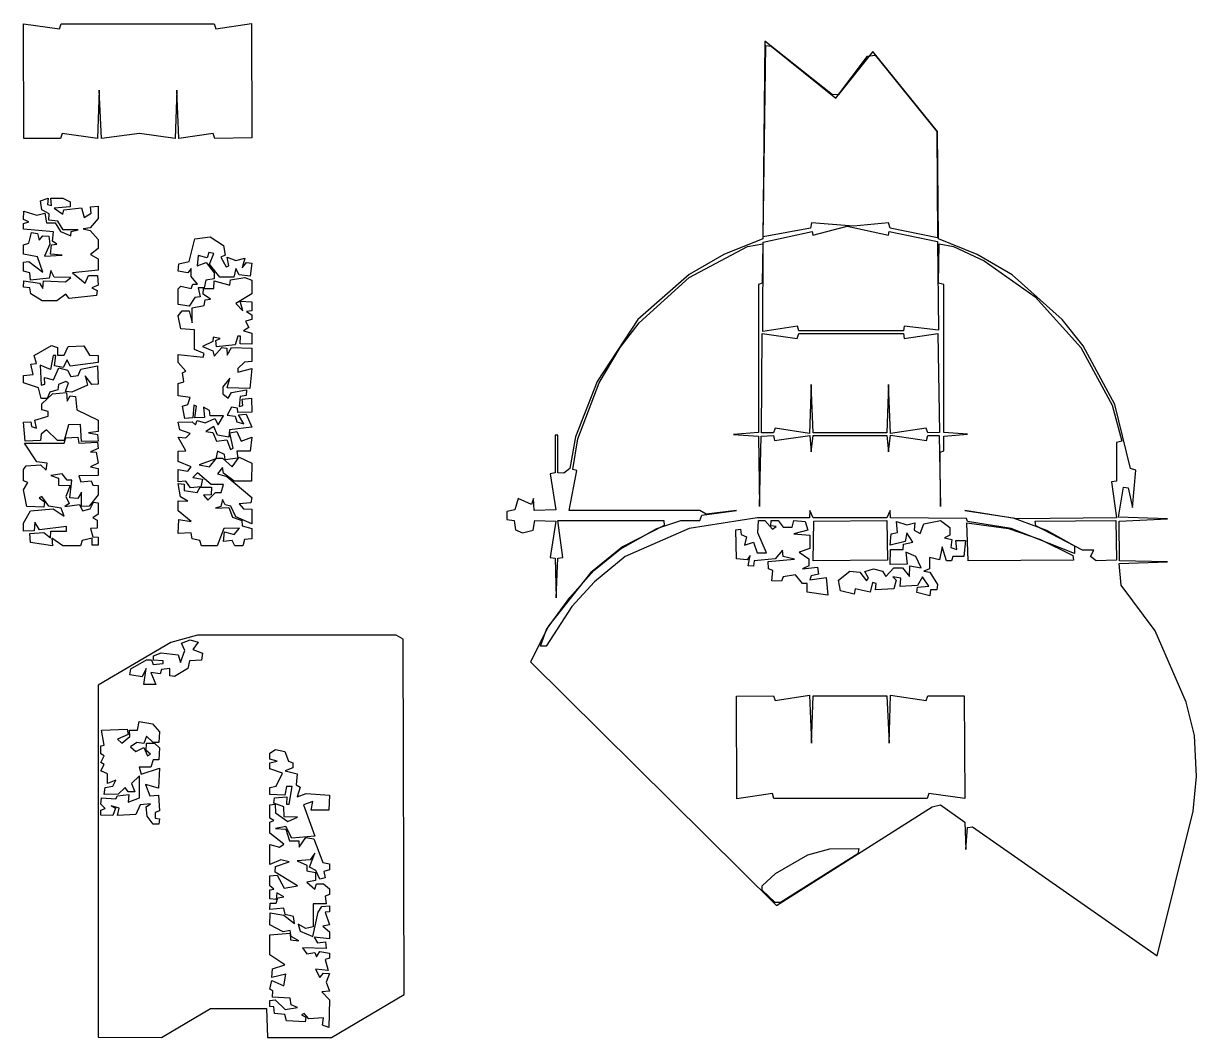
# Model space of a CAD drawing. Extents: x 30 to 199, y 9 to 258.
# Drawn here: x 93.7 to 186.1, y 178.4 to 258.3 of the extents above; entities that cross this region are included whole.
import ezdxf

# ---------------------------------------------------------------- set-up
doc = ezdxf.new("R2010")
doc.units = 0

msp = doc.modelspace()

# ---------------------------------------------------------------- linework, layer by layer
at = {"layer": 'JACK_ROUTE'}
for p, q in [((146.092, 238.294), (150.707, 240.75)), ((150.707, 240.75), (151.892, 240.961)), ((151.892, 240.961), (151.85, 237.871)), ((165.735, 237.871), (165.777, 240.961)), ((165.777, 240.961), (166.92, 240.75)), ((166.92, 240.75), (169.333, 239.607)), ((169.333, 239.607), (173.355, 236.77)), ((142.155, 234.738), (146.092, 238.294)), ((151.85, 237.871), (151.553, 237.744)), ((151.553, 237.744), (151.553, 226.102)), ((166.158, 237.744), (165.735, 237.871)), ((166.158, 226.102), (166.158, 237.744)), ((173.355, 236.77), (176.953, 232.791)), ((140.674, 232.791), (142.155, 234.738)), ((139.023, 229.997), (140.674, 232.791)), ((176.953, 232.791), (179.409, 228.261)), ((137.329, 225.594), (139.023, 229.997)), ((179.409, 228.261), (180.171, 225.425)), ((136.948, 223.181), (137.329, 225.594)), ((151.553, 226.102), (149.606, 225.933)), ((149.606, 225.933), (151.553, 225.806)), ((151.553, 225.806), (151.638, 220.26)), ((151.638, 220.26), (151.765, 225.806)), ((151.765, 225.806), (152.739, 225.848)), ((152.739, 225.848), (152.823, 225.467)), ((152.823, 225.467), (155.617, 225.848)), ((155.617, 225.848), (155.702, 224.578)), ((155.702, 224.578), (155.871, 225.848)), ((155.871, 225.848), (161.671, 225.848)), ((161.671, 225.848), (161.798, 224.578)), ((161.798, 224.578), (161.967, 225.891)), ((161.967, 225.891), (164.804, 225.467)), ((164.804, 225.467), (164.888, 225.848)), ((164.888, 225.848), (165.777, 225.848)), ((165.777, 225.848), (165.904, 220.26)), ((168.021, 225.975), (166.158, 226.102)), ((166.158, 225.806), (168.021, 225.975)), ((166.158, 224.663), (166.158, 225.806)), ((180.171, 225.425), (179.747, 225.298)), ((165.862, 224.536), (166.158, 224.663)), ((165.904, 220.26), (165.862, 224.536)), ((179.747, 225.298), (179.747, 222.25)), ((136.652, 219.964), (137.245, 223.097)), ((137.245, 223.097), (136.948, 223.181)), ((179.747, 222.25), (179.366, 222.208)), ((179.366, 222.208), (179.747, 219.371)), ((146.939, 219.964), (136.652, 219.964)), ((147.447, 219.668), (146.939, 219.964)), ((147.108, 219.583), (149.818, 219.964)), ((149.818, 219.964), (147.447, 219.668)), ((155.617, 219.964), (155.575, 219.371)), ((155.871, 219.371), (155.617, 219.964)), ((161.925, 219.964), (161.671, 219.371)), ((161.967, 219.371), (161.925, 219.964)), ((171.916, 219.287), (167.809, 219.964)), ((167.809, 219.964), (171.619, 219.371)), ((143.552, 218.525), (145.457, 219.16)), ((145.457, 219.16), (146.939, 219.16)), ((151.469, 219.371), (146.092, 218.525)), ((146.939, 219.16), (147.108, 219.583)), ((155.575, 219.371), (151.469, 219.371)), ((161.671, 219.371), (155.871, 219.371)), ((167.936, 219.329), (161.967, 219.371)), ((168.021, 219.075), (167.936, 219.329)), ((171.45, 218.525), (168.021, 219.075)), ((171.619, 219.371), (174.244, 218.398)), ((179.747, 219.371), (171.916, 219.287)), ((140.674, 216.916), (143.552, 218.525)), ((146.092, 218.525), (141.055, 216.323)), ((176.445, 216.577), (171.45, 218.525)), ((174.244, 218.398), (176.445, 217.17)), ((176.445, 217.17), (176.445, 216.577)), ((138.599, 215.223), (140.674, 216.916)), ((141.055, 216.323), (138.642, 214.334)), ((136.694, 213.106), (138.599, 215.223)), ((138.642, 214.334), (136.864, 212.386)), ((134.874, 210.566), (136.694, 213.106)), ((136.864, 212.386), (134.832, 209.254)), ((107.4, 210.143), (105.283, 209.55)), ((123.021, 210.143), (107.4, 210.143)), ((123.571, 209.804), (123.021, 210.143)), ((123.656, 181.822), (123.571, 209.804)), ((134.408, 209.254), (134.874, 210.566)), ((105.283, 209.55), (99.568, 206.206)), ((134.832, 209.254), (134.408, 209.254)), ((99.568, 206.206), (99.568, 178.477)), ((117.941, 178.435), (123.656, 181.822)), ((104.563, 178.435), (108.416, 180.721)), ((108.416, 180.721), (112.818, 180.721)), ((112.818, 180.721), (112.903, 178.435)), ((99.568, 178.477), (104.563, 178.435)), ((112.903, 178.435), (117.941, 178.435))]:
    msp.add_line(p, q, dxfattribs=at)
at = {"layer": 'NECK_POCKET'}
for p, q in [((152.061, 256.921), (151.892, 241.342)), ((157.395, 252.688), (152.061, 256.921)), ((160.57, 256.117), (157.861, 252.73)), ((165.65, 249.809), (160.57, 256.117)), ((157.861, 252.73), (157.395, 252.688)), ((165.735, 241.342), (165.65, 249.809)), ((151.892, 241.342), (148.844, 240.115)), ((168.783, 240.115), (165.735, 241.342)), ((148.844, 240.115), (146.092, 238.548)), ((171.535, 238.506), (168.783, 240.115)), ((146.092, 238.548), (142.071, 234.992)), ((175.472, 234.992), (171.535, 238.506)), ((142.071, 234.992), (138.853, 230.124)), ((177.123, 232.918), (175.472, 234.992)), ((179.62, 228.304), (177.123, 232.918)), ((138.853, 230.124), (137.16, 225.764)), ((180.848, 223.266), (179.62, 228.304)), ((135.763, 225.891), (135.551, 225.891)), ((135.551, 225.891), (135.551, 222.927)), ((135.763, 222.927), (135.763, 225.891)), ((137.16, 225.764), (136.694, 223.266)), ((135.551, 222.927), (135.17, 222.843)), ((135.17, 222.843), (135.594, 220.006)), ((136.229, 222.885), (135.763, 222.927)), ((136.694, 223.266), (136.229, 222.885)), ((181.271, 223.139), (180.848, 223.266)), ((181.017, 220.176), (181.271, 223.139)), ((179.917, 219.414), (180.298, 221.784)), ((180.298, 221.784), (180.679, 221.742)), ((180.679, 221.742), (181.017, 220.176)), ((132.63, 220.895), (132.376, 220.006)), ((133.689, 220.43), (132.63, 220.895)), ((133.858, 220.895), (133.689, 220.43)), ((133.9, 219.964), (133.858, 220.895)), ((132.376, 220.006), (131.741, 219.879)), ((131.741, 219.879), (131.741, 219.244)), ((135.594, 220.006), (133.9, 219.964)), ((131.741, 219.244), (132.334, 219.16)), ((132.334, 219.16), (132.419, 218.44)), ((133.816, 218.398), (133.943, 219.16)), ((133.943, 219.16), (135.594, 219.117)), ((135.594, 219.117), (135.17, 216.239)), ((136.144, 216.239), (135.763, 219.16)), ((135.763, 219.16), (144.103, 219.16)), ((144.103, 219.16), (144.145, 218.779)), ((183.769, 219.287), (179.917, 219.414)), ((179.959, 219.117), (183.769, 219.287)), ((180.001, 215.985), (179.959, 219.117)), ((132.419, 218.44), (132.969, 218.186)), ((132.969, 218.186), (133.816, 218.398)), ((144.145, 218.779), (140.843, 217.085)), ((140.843, 217.085), (138.345, 215.053)), ((135.17, 216.239), (135.551, 216.196)), ((135.551, 216.196), (135.636, 213.064)), ((135.636, 213.064), (135.763, 216.196)), ((135.763, 216.196), (136.144, 216.239)), ((179.959, 215.773), (183.769, 215.9)), ((180.128, 214.08), (179.959, 215.773)), ((183.769, 215.9), (180.001, 215.985)), ((138.345, 215.053), (135.043, 210.905)), ((182.795, 210.481), (180.128, 214.08)), ((135.043, 210.905), (133.604, 208.026)), ((185.251, 204.851), (182.795, 210.481)), ((133.604, 208.026), (152.993, 188.849)), ((185.886, 202.226), (185.251, 204.851)), ((186.055, 199.009), (185.886, 202.226)), ((185.801, 196.257), (186.055, 199.009)), ((165.227, 196.596), (165.904, 196.765)), ((165.904, 196.765), (167.809, 195.411)), ((152.993, 188.849), (165.227, 196.596)), ((182.965, 184.87), (185.801, 196.257)), ((167.809, 195.411), (167.894, 193.252)), ((167.894, 193.252), (168.021, 194.987)), ((168.021, 194.987), (168.402, 195.03)), ((168.402, 195.03), (182.965, 184.87))]:
    msp.add_line(p, q, dxfattribs=at)
at = {"layer": 'SMALL_FEATURE'}
for p, q in [((93.684, 258.276), (96.52, 257.895)), ((93.726, 249.259), (93.684, 258.276)), ((96.52, 257.895), (96.647, 258.276)), ((96.647, 258.276), (108.712, 258.276)), ((108.712, 258.276), (108.839, 257.895)), ((108.839, 257.895), (111.633, 258.318)), ((111.633, 258.318), (111.675, 249.301)), ((151.934, 241.512), (152.146, 256.582)), ((152.146, 256.582), (152.569, 256.54)), ((152.569, 256.54), (157.649, 252.434)), ((157.649, 252.434), (160.147, 255.736)), ((160.147, 255.736), (160.74, 255.82)), ((160.74, 255.82), (165.608, 249.809)), ((99.653, 253.069), (99.526, 249.259)), ((99.822, 249.259), (99.653, 253.069)), ((105.749, 253.069), (105.622, 249.259)), ((105.918, 249.259), (105.749, 253.069)), ((96.732, 249.64), (96.605, 249.259)), ((99.526, 249.259), (96.732, 249.64)), ((102.828, 249.64), (99.822, 249.259)), ((105.622, 249.259), (102.828, 249.64)), ((108.627, 249.64), (105.918, 249.259)), ((108.754, 249.259), (108.627, 249.64)), ((165.608, 249.809), (165.65, 241.427)), ((96.605, 249.259), (93.726, 249.259)), ((111.675, 249.301), (108.754, 249.259)), ((95.038, 244.348), (95.631, 244.56)), ((95.123, 243.628), (95.038, 244.348)), ((95.631, 244.56), (95.589, 244.052)), ((95.589, 244.052), (95.885, 243.967)), ((95.885, 243.967), (95.843, 244.56)), ((95.843, 244.56), (96.774, 244.56)), ((97.367, 243.882), (96.097, 243.755)), ((96.774, 244.56), (97.367, 244.263)), ((97.367, 244.263), (97.367, 243.882)), ((98.975, 243.882), (99.568, 243.925)), ((99.018, 243.374), (98.975, 243.882)), ((99.568, 243.925), (99.568, 242.951)), ((93.684, 242.866), (93.726, 243.544)), ((93.726, 243.544), (94.742, 243.205)), ((94.742, 243.205), (95.377, 243.374)), ((95.716, 243.332), (95.123, 243.628)), ((95.377, 243.374), (95.504, 242.612)), ((95.673, 242.824), (95.716, 243.332)), ((96.097, 243.755), (96.774, 243.29)), ((96.774, 243.29), (96.859, 243.628)), ((96.859, 243.628), (98.256, 243.798)), ((98.256, 243.798), (98.467, 243.036)), ((98.467, 243.036), (99.018, 243.374)), ((99.568, 242.951), (98.933, 242.231)), ((94.107, 242.697), (93.684, 242.866)), ((93.684, 242.57), (94.107, 242.697)), ((93.684, 242.104), (93.684, 242.57)), ((96.054, 241.893), (93.684, 242.104)), ((95.504, 242.612), (96.181, 242.612)), ((96.393, 242.739), (95.673, 242.824)), ((96.181, 242.612), (96.605, 241.935)), ((96.816, 242.062), (96.393, 242.739)), ((98.002, 242.062), (96.816, 242.062)), ((97.451, 241.935), (98.002, 242.062)), ((98.933, 242.231), (98.383, 242.147)), ((98.383, 242.147), (98.933, 242.02)), ((98.933, 242.02), (99.568, 241.3)), ((155.66, 242.189), (151.934, 241.512)), ((155.744, 242.612), (155.66, 242.189)), ((159.046, 242.358), (155.744, 242.612)), ((155.829, 241.639), (158.538, 242.358)), ((158.538, 242.358), (161.798, 241.639)), ((161.798, 242.612), (159.046, 242.358)), ((161.925, 242.189), (161.798, 242.612)), ((165.65, 241.427), (161.925, 242.189)), ((94.107, 241.004), (94.319, 241.85)), ((94.319, 241.85), (94.784, 241.766)), ((94.784, 241.766), (94.911, 241.258)), ((94.911, 241.258), (95.208, 241.596)), ((95.208, 241.596), (95.673, 241.554)), ((95.673, 241.554), (95.758, 240.919)), ((95.97, 241.173), (96.054, 241.893)), ((96.308, 240.919), (95.97, 241.173)), ((96.605, 241.935), (97.409, 241.596)), ((97.409, 241.596), (97.451, 241.935)), ((99.568, 241.3), (99.568, 240.58)), ((106.722, 239.564), (107.188, 241.342)), ((107.188, 241.342), (108.373, 241.512)), ((108.373, 241.512), (109.432, 240.834)), ((151.934, 241.088), (155.787, 241.935)), ((155.787, 241.935), (155.829, 241.639)), ((161.798, 241.639), (161.84, 241.935)), ((161.84, 241.935), (165.65, 241.131)), ((165.65, 241.131), (165.735, 234.146)), ((93.684, 240.877), (94.107, 241.004)), ((93.684, 240.157), (93.684, 240.877)), ((95.758, 240.919), (95.335, 239.988)), ((95.8, 240.157), (95.885, 240.877)), ((95.885, 240.877), (96.308, 240.919)), ((99.568, 240.58), (98.975, 240.115)), ((108.289, 240.284), (108.162, 239.861)), ((108.67, 240.199), (108.289, 240.284)), ((108.331, 239.353), (108.67, 240.199)), ((109.432, 240.834), (109.559, 240.072)), ((151.892, 234.061), (151.934, 241.088)), ((94.784, 239.945), (93.684, 240.157)), ((93.684, 239.522), (94.107, 239.564)), ((93.684, 238.802), (93.684, 239.522)), ((94.107, 239.564), (95.208, 238.718)), ((95.208, 238.718), (94.784, 239.945)), ((95.335, 239.988), (96.732, 240.072)), ((96.732, 240.072), (95.8, 240.157)), ((98.975, 240.115), (99.568, 239.776)), ((99.568, 239.776), (99.568, 238.887)), ((105.876, 238.802), (105.918, 239.395)), ((105.918, 239.395), (106.722, 239.564)), ((107.442, 240.03), (107.357, 239.226)), ((107.357, 239.226), (108.077, 239.48)), ((108.162, 239.861), (107.442, 240.03)), ((108.077, 239.48), (108.712, 238.675)), ((109.135, 238.337), (108.331, 239.353)), ((109.559, 240.072), (109.22, 239.903)), ((109.22, 239.903), (109.643, 239.141)), ((109.855, 239.226), (109.728, 239.903)), ((109.728, 239.903), (110.405, 239.649)), ((110.405, 239.649), (111.125, 239.818)), ((111.125, 239.818), (110.913, 239.056)), ((110.913, 239.056), (111.252, 239.48)), ((111.252, 239.48), (111.675, 239.437)), ((111.675, 239.437), (111.548, 238.421)), ((94.192, 238.675), (93.684, 238.802)), ((94.234, 238.083), (94.192, 238.675)), ((95.843, 238.845), (95.716, 238.252)), ((96.097, 238.337), (95.843, 238.845)), ((97.409, 238.294), (96.097, 238.337)), ((99.568, 238.887), (97.536, 238.675)), ((97.536, 238.675), (98.552, 237.871)), ((98.552, 237.871), (98.806, 238.464)), ((98.806, 238.464), (99.526, 238.464)), ((99.526, 238.464), (99.568, 237.702)), ((106.638, 238.675), (105.876, 238.802)), ((106.892, 239.014), (106.638, 238.675)), ((106.892, 238.379), (106.892, 239.014)), ((107.4, 237.786), (106.892, 238.379)), ((108.712, 238.675), (108.712, 238.21)), ((110.236, 238.337), (109.135, 238.337)), ((109.643, 239.141), (109.855, 239.226)), ((110.405, 239.014), (110.236, 238.337)), ((110.659, 238.506), (110.405, 239.014)), ((111.548, 238.421), (110.659, 238.506)), ((93.684, 237.532), (93.726, 238.04)), ((94.192, 237.49), (93.684, 237.532)), ((93.726, 238.04), (94.954, 237.871)), ((94.276, 237.024), (94.192, 237.49)), ((95.716, 238.252), (94.234, 238.083)), ((94.954, 237.871), (95.208, 237.448)), ((95.208, 237.448), (95.25, 238.04)), ((95.25, 238.04), (96.986, 237.956)), ((96.986, 237.956), (97.409, 238.294)), ((99.568, 237.702), (99.06, 237.49)), ((99.06, 237.49), (99.483, 237.278)), ((105.876, 237.405), (106.087, 237.617)), ((105.876, 236.178), (105.876, 237.405)), ((106.087, 237.617), (106.892, 237.448)), ((106.892, 237.448), (107.019, 237.786)), ((107.019, 237.786), (107.4, 237.786)), ((107.908, 237.49), (107.442, 237.49)), ((107.442, 237.49), (107.611, 236.77)), ((107.823, 236.982), (107.865, 237.448)), ((107.865, 237.448), (108.67, 237.448)), ((108.035, 238.083), (107.908, 237.49)), ((108.712, 238.21), (108.035, 238.083)), ((108.67, 237.448), (108.712, 238.04)), ((108.712, 238.04), (109.94, 237.702)), ((109.94, 237.702), (109.982, 238.125)), ((109.982, 238.125), (111.125, 238.294)), ((111.125, 238.294), (111.675, 238.083)), ((111.675, 238.083), (111.675, 237.024)), ((95.165, 236.474), (94.276, 237.024)), ((96.308, 236.474), (95.165, 236.474)), ((97.028, 236.982), (96.308, 236.474)), ((97.282, 236.643), (97.028, 236.982)), ((99.441, 236.897), (97.282, 236.643)), ((99.483, 237.278), (99.441, 236.897)), ((107.188, 236.728), (106.722, 236.051)), ((107.611, 236.77), (107.188, 236.728)), ((108.416, 236.601), (107.823, 236.982)), ((107.908, 236.093), (107.992, 236.559)), ((107.992, 236.559), (108.416, 236.601)), ((111.675, 237.024), (110.405, 236.262)), ((106.722, 236.051), (105.876, 236.178)), ((105.876, 235.289), (106.172, 235.67)), ((106.172, 235.67), (106.722, 235.67)), ((106.722, 235.67), (106.976, 234.738)), ((106.976, 235.924), (107.908, 236.093)), ((106.976, 234.738), (106.976, 235.924)), ((110.405, 236.262), (110.956, 235.67)), ((110.956, 235.67), (110.744, 236.432)), ((110.744, 236.432), (111.675, 236.389)), ((111.675, 235.67), (111.252, 235.627)), ((111.252, 235.627), (111.675, 235.373)), ((111.675, 236.389), (111.675, 235.67)), ((106.087, 234.273), (105.876, 235.289)), ((111.675, 234.992), (111.167, 234.865)), ((111.167, 234.865), (111.421, 234.357)), ((111.675, 235.373), (111.675, 234.992)), ((107.146, 234.188), (106.087, 234.273)), ((107.146, 232.622), (107.146, 234.188)), ((111.421, 234.357), (110.998, 234.103)), ((110.998, 234.103), (111.675, 233.934)), ((111.675, 233.934), (111.675, 233.045)), ((151.807, 226.06), (151.85, 233.892)), ((151.85, 233.892), (154.601, 233.511)), ((154.644, 234.484), (151.892, 234.061)), ((154.601, 233.511), (154.728, 233.892)), ((154.728, 234.103), (154.644, 234.484)), ((162.983, 234.103), (154.728, 234.103)), ((154.728, 233.892), (162.983, 233.892)), ((163.026, 234.484), (162.983, 234.103)), ((162.983, 233.892), (163.026, 233.511)), ((165.735, 234.146), (163.026, 234.484)), ((163.026, 233.511), (165.693, 233.892)), ((165.693, 233.892), (165.82, 226.102)), ((94.53, 232.156), (95.885, 232.96)), ((95.885, 232.96), (96.351, 232.791)), ((96.351, 232.791), (96.351, 232.198)), ((96.901, 232.198), (97.197, 232.876)), ((97.197, 232.876), (98.425, 232.918)), ((98.425, 232.918), (98.891, 232.198)), ((108.585, 233.257), (107.781, 232.876)), ((107.781, 232.876), (108.585, 232.537)), ((108.627, 233.595), (108.585, 233.257)), ((109.178, 233.511), (108.627, 233.595)), ((108.712, 232.114), (109.305, 232.791)), ((108.839, 233.341), (109.178, 233.511)), ((108.881, 232.833), (108.839, 233.341)), ((110.363, 233.003), (108.881, 232.833)), ((109.305, 232.791), (109.686, 232.749)), ((109.728, 232.198), (110.067, 232.791)), ((110.067, 232.791), (111.675, 232.749)), ((110.575, 233.68), (110.363, 233.003)), ((110.786, 233.68), (110.575, 233.68)), ((110.744, 233.087), (110.786, 233.68)), ((111.675, 233.045), (110.744, 233.087)), ((94.7, 231.521), (94.53, 232.156)), ((96.012, 232.156), (95.8, 231.055)), ((96.224, 232.156), (96.012, 232.156)), ((96.139, 231.352), (96.224, 232.156)), ((96.351, 232.198), (96.901, 232.198)), ((98.891, 232.198), (99.568, 232.156)), ((99.568, 232.156), (99.568, 231.606)), ((105.876, 231.606), (105.876, 232.241)), ((105.876, 232.241), (107.823, 232.029)), ((107.908, 232.325), (107.146, 232.622)), ((107.823, 232.029), (107.908, 232.325)), ((108.585, 232.537), (108.712, 232.114)), ((109.686, 232.749), (109.728, 232.198)), ((111.675, 232.749), (111.675, 231.69)), ((94.276, 231.479), (94.7, 231.521)), ((94.446, 230.674), (94.276, 231.479)), ((95.8, 231.055), (94.996, 231.394)), ((94.996, 231.394), (95.081, 229.828)), ((96.054, 230.251), (96.478, 231.182)), ((96.816, 231.225), (96.139, 231.352)), ((96.478, 231.182), (97.155, 231.013)), ((97.113, 231.817), (96.816, 231.225)), ((97.367, 231.309), (97.113, 231.817)), ((97.155, 231.013), (97.409, 230.505)), ((99.568, 231.606), (97.367, 231.309)), ((98.002, 230.59), (98.213, 231.098)), ((98.213, 231.098), (99.526, 231.352)), ((99.526, 231.352), (99.568, 229.912)), ((106.468, 230.928), (105.876, 231.606)), ((106.214, 230.801), (106.468, 230.928)), ((111.083, 231.648), (110.575, 231.14)), ((110.575, 231.14), (110.575, 230.844)), ((110.575, 230.844), (111.675, 231.14)), ((111.675, 231.69), (111.083, 231.648)), ((111.675, 231.14), (111.506, 229.574)), ((93.684, 230.59), (94.446, 230.674)), ((93.684, 229.997), (93.684, 230.59)), ((95.377, 229.912), (95.335, 230.42)), ((95.335, 230.42), (96.054, 230.251)), ((97.028, 230.124), (96.435, 229.87)), ((97.24, 229.997), (97.028, 230.124)), ((97.409, 230.505), (98.002, 230.59)), ((99.06, 229.87), (98.552, 230.547)), ((98.552, 230.547), (98.721, 229.828)), ((105.876, 229.955), (106.299, 230.082)), ((106.299, 230.082), (106.214, 230.801)), ((109.94, 230.378), (109.389, 229.701)), ((109.728, 229.616), (109.94, 230.378)), ((94.869, 229.616), (93.684, 229.997)), ((95.081, 228.769), (94.869, 229.616)), ((95.081, 229.828), (95.377, 229.912)), ((95.123, 228.346), (95.97, 229.15)), ((95.758, 229.277), (95.546, 228.769)), ((96.393, 229.447), (95.758, 229.277)), ((95.97, 229.15), (97.07, 229.235)), ((96.435, 229.87), (96.393, 229.447)), ((96.986, 229.32), (97.24, 229.997)), ((97.494, 229.277), (96.986, 229.32)), ((97.07, 229.235), (97.113, 228.558)), ((98.721, 229.828), (97.494, 229.277)), ((99.568, 229.912), (99.06, 229.87)), ((105.876, 228.981), (105.876, 229.955)), ((109.389, 229.701), (109.389, 229.15)), ((109.389, 229.15), (109.813, 228.812)), ((111.506, 229.574), (109.728, 229.616)), ((109.813, 228.812), (110.067, 229.235)), ((110.067, 229.235), (111.252, 229.447)), ((111.252, 229.447), (111.21, 229.023)), ((155.702, 229.87), (155.575, 226.018)), ((155.871, 226.06), (155.702, 229.87)), ((161.798, 229.87), (161.671, 226.06)), ((161.967, 226.018), (161.798, 229.87)), ((95.546, 228.769), (95.081, 228.769)), ((95.123, 227.88), (95.123, 228.346)), ((97.113, 228.558), (97.367, 228.981)), ((97.367, 228.981), (97.79, 228.939)), ((97.79, 228.939), (97.875, 227.88)), ((106.807, 228.854), (105.876, 228.981)), ((106.214, 228.177), (106.638, 228.304)), ((106.384, 227.203), (106.214, 228.177)), ((106.638, 228.304), (106.807, 228.854)), ((107.103, 228.261), (107.019, 227.245)), ((107.315, 228.177), (107.103, 228.261)), ((107.188, 227.245), (107.315, 228.177)), ((110.744, 228.939), (110.659, 228.134)), ((110.659, 228.134), (110.956, 228.219)), ((111.21, 229.023), (110.744, 228.939)), ((110.913, 228.727), (111.633, 228.812)), ((110.956, 228.219), (110.913, 228.727)), ((111.633, 228.812), (111.675, 227.711)), ((94.573, 227.076), (95.631, 227.372)), ((95.631, 227.753), (95.123, 227.88)), ((95.631, 227.372), (95.631, 227.753)), ((97.875, 227.88), (99.568, 227.076)), ((107.019, 227.245), (106.384, 227.203)), ((107.95, 227.288), (107.188, 227.245)), ((108.331, 227.838), (107.865, 228.092)), ((107.865, 228.092), (107.95, 227.288)), ((108.373, 227.415), (108.331, 227.838)), ((109.432, 227.415), (108.373, 227.415)), ((109.008, 226.695), (109.432, 227.415)), ((110.067, 228.092), (109.728, 227.457)), ((109.728, 227.457), (110.363, 227.372)), ((110.532, 228.007), (110.067, 228.092)), ((110.363, 227.372), (110.49, 226.949)), ((110.575, 227.669), (110.532, 228.007)), ((111.675, 227.711), (110.575, 227.669)), ((110.617, 227.499), (111.21, 227.542)), ((111.04, 226.78), (110.617, 227.499)), ((111.21, 227.542), (111.675, 226.526)), ((93.684, 226.907), (94.276, 226.949)), ((93.811, 225.425), (93.684, 226.907)), ((94.276, 226.949), (94.319, 226.568)), ((94.319, 226.568), (94.7, 226.441)), ((94.7, 226.441), (94.573, 227.076)), ((95.504, 226.314), (95.081, 225.975)), ((96.351, 225.467), (95.504, 226.314)), ((97.24, 226.695), (96.901, 225.467)), ((98.171, 226.737), (97.24, 226.695)), ((98.256, 225.383), (98.171, 226.737)), ((99.568, 227.076), (99.568, 226.187)), ((105.876, 226.907), (106.976, 226.949)), ((106.003, 226.314), (105.876, 226.907)), ((106.807, 226.018), (106.003, 226.314)), ((106.976, 226.949), (107.23, 226.695)), ((107.23, 226.695), (107.357, 227.034)), ((107.357, 227.034), (107.992, 226.864)), ((107.992, 226.864), (108.754, 227.203)), ((108.67, 226.568), (108.035, 226.187)), ((108.966, 225.891), (108.67, 226.568)), ((108.754, 227.203), (109.008, 226.695)), ((109.897, 226.314), (109.855, 225.721)), ((111.675, 226.526), (109.897, 226.314)), ((110.49, 226.949), (111.04, 226.78)), ((152.866, 226.441), (152.739, 226.06)), ((155.575, 226.018), (152.866, 226.441)), ((164.761, 226.441), (161.967, 226.018)), ((164.888, 226.06), (164.761, 226.441)), ((95.038, 225.467), (93.811, 225.425)), ((95.081, 225.975), (95.038, 225.467)), ((96.901, 225.467), (96.351, 225.467)), ((96.901, 225.256), (97.028, 225.679)), ((97.028, 225.679), (97.959, 225.721)), ((97.959, 225.721), (98.044, 225.256)), ((99.568, 225.425), (98.256, 225.383)), ((99.568, 226.187), (98.806, 226.06)), ((98.806, 226.06), (99.526, 225.933)), ((99.526, 225.933), (99.568, 225.425)), ((106.468, 224.663), (105.876, 225.721)), ((105.876, 225.721), (106.468, 225.679)), ((106.468, 225.679), (106.807, 226.018)), ((108.035, 226.187), (108.585, 226.102)), ((108.585, 226.102), (108.881, 225.425)), ((108.881, 225.425), (109.686, 225.51)), ((109.855, 225.721), (108.966, 225.891)), ((109.686, 225.51), (109.982, 224.748)), ((109.94, 226.06), (110.49, 226.187)), ((110.194, 224.875), (109.94, 226.06)), ((110.49, 226.187), (110.829, 225.425)), ((110.829, 225.425), (111.675, 225.721)), ((111.675, 225.721), (111.548, 224.621)), ((152.739, 226.06), (151.807, 226.06)), ((161.671, 226.06), (155.871, 226.06)), ((165.82, 226.102), (164.888, 226.06)), ((94.742, 223.774), (93.768, 225.256)), ((93.768, 225.256), (96.901, 225.256)), ((98.044, 225.256), (99.526, 225.34)), ((99.568, 224.832), (98.975, 224.578)), ((98.975, 224.578), (99.399, 224.536)), ((99.399, 224.536), (99.568, 223.689)), ((99.526, 225.34), (99.568, 224.832)), ((105.876, 224.621), (106.468, 224.663)), ((105.876, 223.816), (105.876, 224.621)), ((108.966, 224.621), (108.839, 224.028)), ((109.516, 224.367), (108.966, 224.621)), ((109.982, 224.748), (110.194, 224.875)), ((111.548, 224.621), (110.49, 224.621)), ((110.49, 224.621), (110.575, 224.07)), ((93.895, 223.478), (95.038, 223.562)), ((95.546, 223.689), (94.742, 223.774)), ((95.038, 223.562), (95.462, 223.139)), ((95.462, 223.139), (95.546, 223.689)), ((99.568, 223.689), (98.975, 223.393)), ((106.892, 223.393), (105.876, 223.816)), ((108.839, 224.028), (107.527, 223.562)), ((107.527, 223.562), (108.331, 223.393)), ((108.331, 223.393), (108.881, 224.07)), ((108.881, 224.07), (109.347, 224.07)), ((109.347, 224.07), (110.109, 223.393)), ((109.559, 223.943), (109.516, 224.367)), ((110.575, 224.07), (109.559, 223.943)), ((110.109, 223.393), (110.659, 224.155)), ((110.659, 224.155), (111.675, 223.689)), ((111.675, 223.689), (111.633, 222.25)), ((93.684, 223.181), (93.895, 223.478)), ((93.684, 222.292), (93.684, 223.181)), ((96.732, 222.843), (95.843, 222.716)), ((95.843, 222.716), (96.435, 222.504)), ((97.113, 222.335), (96.732, 222.843)), ((99.568, 222.716), (98.044, 222.673)), ((98.044, 222.673), (98.213, 222.208)), ((98.975, 223.393), (99.568, 223.266)), ((99.568, 223.266), (99.568, 222.716)), ((105.876, 222.208), (105.876, 223.181)), ((105.876, 223.181), (106.638, 223.054)), ((106.638, 223.054), (106.892, 223.393)), ((107.4, 222.927), (107.019, 222.546)), ((108.458, 221.996), (107.4, 222.927)), ((109.347, 223.351), (108.966, 222.843)), ((108.966, 222.843), (109.686, 222.631)), ((109.432, 222.885), (109.347, 223.351)), ((110.278, 222.25), (109.432, 222.885)), ((109.686, 222.631), (111.675, 220.98)), ((94.022, 222.165), (93.684, 222.292)), ((93.684, 221.573), (94.022, 222.165)), ((96.435, 222.504), (96.435, 221.954)), ((96.435, 221.954), (97.367, 221.911)), ((97.367, 221.911), (97.028, 221.065)), ((97.494, 222.335), (97.113, 222.335)), ((97.324, 220.938), (97.494, 222.335)), ((98.213, 222.208), (99.018, 222.292)), ((99.018, 222.292), (99.145, 221.954)), ((99.145, 221.954), (99.568, 221.911)), ((99.568, 221.911), (99.568, 221.192)), ((106.468, 222.25), (105.876, 222.208)), ((106.045, 221.022), (105.876, 222.081)), ((105.876, 222.081), (106.341, 222.038)), ((106.341, 222.038), (106.341, 221.53)), ((106.849, 221.742), (106.468, 222.25)), ((107.654, 221.827), (106.849, 221.742)), ((107.019, 222.546), (107.781, 222.419)), ((107.357, 221.361), (107.611, 221.784)), ((107.611, 221.784), (108.5, 221.784)), ((107.781, 222.419), (107.654, 221.827)), ((109.432, 221.996), (108.458, 221.996)), ((108.5, 221.784), (108.458, 221.192)), ((109.262, 221.361), (109.432, 221.996)), ((111.633, 222.25), (110.278, 222.25)), ((93.938, 220.26), (93.684, 221.573)), ((95.123, 221.065), (94.911, 220.938)), ((94.911, 220.938), (95.335, 220.641)), ((95.673, 220.303), (95.123, 221.065)), ((97.028, 221.065), (97.282, 220.514)), ((97.959, 220.895), (97.324, 220.938)), ((98.256, 221.403), (97.959, 220.895)), ((98.256, 220.26), (98.256, 221.403)), ((99.568, 221.192), (98.848, 220.303)), ((106.638, 220.684), (106.045, 221.022)), ((106.341, 221.53), (107.357, 221.361)), ((108.458, 221.192), (107.865, 221.149)), ((107.865, 221.149), (108.204, 220.768)), ((108.204, 220.768), (108.797, 221.361)), ((108.797, 221.361), (109.262, 221.361)), ((109.347, 220.811), (109.22, 220.26)), ((109.559, 220.387), (109.347, 220.811)), ((111.675, 220.98), (111.591, 220.557)), ((93.684, 218.948), (94.234, 219.922)), ((95.292, 220.218), (93.938, 220.26)), ((94.234, 219.922), (96.012, 220.091)), ((95.335, 220.641), (95.292, 220.218)), ((96.647, 220.133), (95.673, 220.303)), ((96.012, 220.091), (96.901, 219.498)), ((96.901, 219.498), (96.647, 220.133)), ((97.282, 220.514), (96.943, 220.26)), ((96.943, 220.26), (98.086, 220.43)), ((98.086, 220.43), (98.34, 219.922)), ((98.848, 220.303), (98.256, 220.26)), ((98.34, 219.922), (98.933, 220.091)), ((98.933, 220.091), (99.187, 220.599)), ((99.187, 220.599), (99.568, 220.557)), ((99.568, 220.557), (99.568, 219.668)), ((105.876, 219.922), (105.876, 220.726)), ((105.876, 220.726), (106.638, 220.684)), ((106.892, 219.075), (105.876, 219.922)), ((109.22, 220.26), (108.797, 220.133)), ((108.797, 220.133), (109.855, 220.176)), ((110.024, 220.303), (109.559, 220.387)), ((109.855, 220.176), (110.151, 219.414)), ((110.405, 219.456), (110.024, 220.303)), ((111.591, 220.557), (110.659, 220.472)), ((110.659, 220.472), (110.998, 220.091)), ((110.998, 220.091), (111.675, 220.049)), ((111.675, 220.049), (111.675, 218.906)), ((93.684, 218.313), (93.684, 218.948)), ((94.573, 219.033), (94.53, 218.355)), ((94.954, 218.44), (94.573, 219.033)), ((99.568, 219.668), (99.145, 219.371)), ((99.145, 219.371), (99.483, 219.202)), ((99.483, 219.202), (99.483, 218.567)), ((105.876, 218.144), (105.918, 219.244)), ((105.918, 219.244), (106.892, 219.075)), ((110.151, 219.414), (110.871, 219.16)), ((111.675, 218.906), (110.405, 219.456)), ((110.871, 219.16), (110.913, 218.736)), ((151.511, 218.186), (151.553, 219.16)), ((151.553, 219.16), (152.061, 219.16)), ((152.061, 219.16), (152.654, 218.482)), ((152.527, 218.736), (152.569, 219.16)), ((152.569, 219.16), (153.12, 219.16)), ((153.12, 219.16), (153.501, 218.652)), ((154.22, 218.652), (154.347, 219.16)), ((154.347, 219.16), (155.236, 219.075)), ((155.236, 219.075), (155.448, 218.398)), ((155.871, 215.985), (155.914, 219.117)), ((155.914, 219.117), (161.671, 219.16)), ((161.671, 219.16), (161.713, 216.027)), ((162.518, 218.228), (162.433, 219.075)), ((162.433, 219.075), (163.237, 218.821)), ((163.237, 218.821), (163.872, 218.99)), ((163.872, 218.99), (163.83, 218.398)), ((164.592, 218.906), (165.904, 219.16)), ((165.904, 219.16), (166.624, 218.609)), ((167.979, 218.99), (171.238, 218.525)), ((168.063, 215.985), (167.979, 218.99)), ((173.355, 219.117), (179.705, 219.16)), ((173.397, 218.736), (173.355, 219.117)), ((179.705, 219.16), (179.747, 216.027)), ((94.53, 218.355), (93.684, 218.313)), ((94.192, 218.144), (95.292, 218.228)), ((94.234, 217.424), (94.192, 218.144)), ((97.07, 218.694), (94.954, 218.44)), ((95.292, 218.228), (95.8, 217.805)), ((95.8, 217.805), (95.843, 218.313)), ((95.843, 218.313), (97.07, 218.313)), ((97.07, 218.313), (97.07, 218.694)), ((99.483, 218.567), (98.975, 218.525)), ((98.975, 218.525), (99.145, 217.89)), ((106.892, 218.186), (105.876, 218.144)), ((106.976, 217.72), (106.892, 218.186)), ((109.474, 218.525), (108.924, 217.17)), ((109.432, 217.509), (109.516, 218.271)), ((110.702, 218.567), (109.474, 218.525)), ((109.516, 218.271), (110.278, 218.059)), ((110.278, 218.059), (110.702, 218.567)), ((110.913, 218.736), (111.675, 218.525)), ((111.675, 218.525), (111.675, 217.72)), ((149.775, 218.44), (150.156, 218.482)), ((149.818, 216.154), (149.775, 218.44)), ((150.156, 218.482), (150.199, 218.059)), ((150.199, 218.059), (150.622, 217.89)), ((152.188, 216.62), (151.511, 218.186)), ((152.95, 218.694), (152.527, 218.736)), ((152.654, 218.482), (152.95, 218.694)), ((153.501, 218.652), (154.22, 218.652)), ((155.448, 218.398), (154.347, 218.101)), ((154.347, 218.101), (155.617, 218.017)), ((155.617, 218.017), (155.617, 216.958)), ((161.925, 217.212), (162.01, 218.101)), ((162.01, 218.101), (162.518, 218.228)), ((163.237, 218.186), (163.11, 217.509)), ((163.703, 217.466), (163.237, 218.186)), ((163.83, 218.398), (164.296, 218.144)), ((164.296, 218.144), (164.592, 218.906)), ((166.624, 218.017), (166.201, 217.805)), ((166.624, 218.609), (166.624, 218.017)), ((171.238, 218.525), (173.778, 217.678)), ((177.08, 216.831), (173.397, 218.736)), ((95.97, 217.17), (94.234, 217.424)), ((96.774, 217.17), (95.927, 217.763)), ((95.927, 217.763), (95.97, 217.17)), ((98.171, 217.17), (96.774, 217.17)), ((98.298, 217.593), (98.171, 217.17)), ((99.102, 217.763), (98.298, 217.593)), ((99.102, 217.212), (99.102, 217.763)), ((99.568, 217.212), (99.102, 217.212)), ((99.145, 217.89), (99.568, 217.847)), ((99.568, 217.847), (99.568, 217.212)), ((107.569, 217.593), (106.976, 217.72)), ((107.696, 217.17), (107.569, 217.593)), ((108.924, 217.17), (107.696, 217.17)), ((110.109, 217.593), (109.432, 217.509)), ((110.321, 217.17), (110.109, 217.593)), ((110.956, 217.17), (110.321, 217.17)), ((111.083, 217.678), (110.956, 217.17)), ((111.675, 217.72), (111.083, 217.678)), ((150.622, 217.89), (150.453, 217.212)), ((150.453, 217.212), (151.172, 217.466)), ((151.172, 217.466), (151.469, 216.62)), ((163.11, 217.509), (161.925, 217.212)), ((162.941, 216.874), (162.983, 217.297)), ((162.983, 217.297), (163.703, 217.466)), ((166.031, 217.085), (165.82, 216.069)), ((166.37, 215.985), (166.031, 217.085)), ((166.201, 217.805), (166.793, 217.678)), ((166.793, 217.678), (166.709, 217.043)), ((167.174, 216.874), (167.09, 217.593)), ((167.09, 217.593), (167.852, 217.593)), ((167.852, 217.593), (167.725, 216.323)), ((173.778, 217.678), (176.318, 216.408)), ((150.664, 216.069), (149.818, 216.154)), ((150.918, 216.408), (150.664, 216.069)), ((150.749, 215.604), (150.918, 216.408)), ((152.866, 216.154), (151.215, 215.985)), ((151.469, 216.62), (152.188, 216.62)), ((153.458, 216.831), (152.866, 216.154)), ((153.501, 216.323), (153.458, 216.831)), ((154.39, 216.112), (153.501, 216.323)), ((155.617, 216.958), (154.771, 216.662)), ((154.771, 216.662), (155.533, 216.154)), ((155.533, 216.154), (155.533, 215.604)), ((161.925, 215.688), (161.967, 216.874)), ((161.967, 216.874), (162.941, 216.874)), ((163.957, 216.323), (163.153, 216.662)), ((163.153, 216.662), (163.28, 215.731)), ((164.38, 215.434), (163.957, 216.323)), ((165.82, 216.069), (165.015, 216.239)), ((165.015, 216.239), (165.015, 215.35)), ((166.709, 217.043), (167.174, 216.874)), ((166.878, 216.323), (166.751, 215.985)), ((167.725, 216.323), (166.878, 216.323)), ((176.318, 216.408), (176.361, 216.027)), ((177.969, 216.831), (177.08, 216.831)), ((177.715, 216.323), (177.969, 216.831)), ((178.139, 215.985), (177.715, 216.323)), ((151.172, 215.561), (150.749, 215.604)), ((151.215, 215.985), (151.172, 215.561)), ((152.315, 215.942), (154.39, 216.112)), ((152.358, 215.35), (152.315, 215.942)), ((152.696, 215.223), (152.358, 215.35)), ((155.533, 215.604), (155.025, 215.35)), ((155.025, 215.35), (156.21, 215.477)), ((161.713, 216.027), (155.871, 215.985)), ((156.21, 215.477), (156.295, 214.926)), ((159.935, 215.138), (160.613, 215.35)), ((160.613, 215.35), (161.332, 215.18)), ((161.586, 214.757), (162.221, 215.434)), ((163.28, 215.731), (161.925, 215.688)), ((162.221, 215.434), (162.899, 215.434)), ((162.899, 215.434), (163.449, 214.757)), ((163.449, 214.757), (163.491, 215.604)), ((163.491, 215.604), (164.38, 215.434)), ((165.015, 215.35), (164.592, 215.18)), ((166.751, 215.985), (166.37, 215.985)), ((176.361, 216.027), (168.063, 215.985)), ((179.747, 216.027), (178.139, 215.985)), ((152.612, 214.418), (152.696, 215.223)), ((153.374, 214.376), (152.612, 214.418)), ((153.501, 214.715), (153.374, 214.376)), ((154.474, 214.884), (153.501, 214.715)), ((155.025, 214.207), (154.474, 214.884)), ((155.702, 214.799), (155.617, 214.503)), ((155.617, 214.503), (156.887, 214.672)), ((156.295, 214.926), (155.702, 214.799)), ((156.887, 214.672), (157.014, 213.275)), ((157.861, 214.461), (158.75, 215.18)), ((158.03, 213.614), (157.861, 214.461)), ((158.75, 215.18), (159.554, 215.096)), ((159.554, 215.096), (160.062, 214.418)), ((160.232, 214.63), (159.935, 215.138)), ((160.062, 214.418), (160.232, 214.63)), ((161.332, 215.18), (161.586, 214.757)), ((162.772, 214.63), (162.137, 214.715)), ((162.137, 214.715), (162.391, 214.461)), ((162.391, 214.461), (162.221, 213.783)), ((162.729, 213.953), (162.772, 214.63)), ((164.465, 214.715), (164.084, 214.037)), ((164.973, 213.995), (164.465, 214.715)), ((164.592, 215.18), (165.058, 215.096)), ((165.058, 215.096), (165.65, 214.122)), ((155.406, 214.207), (155.025, 214.207)), ((155.406, 213.529), (155.406, 214.207)), ((157.014, 213.275), (155.406, 213.529)), ((159.089, 213.36), (158.03, 213.614)), ((159.173, 213.783), (159.089, 213.36)), ((160.359, 213.529), (159.173, 213.783)), ((160.528, 214.291), (160.359, 213.529)), ((160.824, 214.207), (160.528, 214.291)), ((160.782, 213.699), (160.824, 214.207)), ((162.221, 213.783), (160.782, 213.699)), ((164.084, 214.037), (162.729, 213.953)), ((164.042, 213.487), (164.084, 213.91)), ((165.058, 213.233), (164.042, 213.487)), ((164.084, 213.91), (164.973, 213.995)), ((165.1, 213.699), (165.058, 213.233)), ((165.608, 213.699), (165.1, 213.699)), ((165.65, 214.122), (165.608, 213.699)), ((106.13, 209.508), (106.807, 209.762)), ((106.807, 209.762), (107.442, 209.592)), ((106.045, 207.984), (106.384, 208.915)), ((106.384, 208.915), (106.13, 209.508)), ((107.442, 209.592), (107.019, 209)), ((107.019, 209), (107.781, 208.703)), ((102.15, 207.476), (103.378, 208.195)), ((103.378, 208.195), (103.759, 208.195)), ((103.759, 208.195), (103.886, 207.814)), ((103.886, 207.814), (104.69, 207.899)), ((103.928, 208.492), (104.521, 208.746)), ((103.928, 208.153), (103.928, 208.492)), ((104.69, 208.111), (103.928, 208.153)), ((104.521, 208.746), (105.876, 208.576)), ((104.69, 207.899), (104.69, 208.111)), ((105.876, 208.576), (106.045, 207.984)), ((106.765, 208.111), (106.638, 207.518)), ((107.696, 208.153), (106.765, 208.111)), ((107.781, 208.703), (107.696, 208.153)), ((102.066, 207.01), (102.15, 207.476)), ((103.039, 206.841), (102.066, 207.01)), ((103.336, 207.518), (103.039, 206.841)), ((103.166, 206.248), (103.336, 207.518)), ((104.436, 207.095), (103.717, 207.179)), ((103.717, 207.179), (104.098, 206.248)), ((104.563, 207.433), (104.436, 207.095)), ((105.198, 207.518), (104.563, 207.433)), ((105.198, 206.925), (105.198, 207.518)), ((105.579, 206.883), (105.198, 206.925)), ((106.638, 207.518), (105.579, 206.883)), ((104.098, 206.248), (103.166, 206.248)), ((149.818, 205.317), (152.739, 205.359)), ((149.86, 197.231), (149.818, 205.317)), ((152.739, 205.359), (152.866, 204.978)), ((152.866, 204.978), (155.575, 205.401)), ((155.575, 205.401), (155.744, 201.634)), ((155.744, 201.634), (155.871, 205.359)), ((155.871, 205.359), (161.671, 205.359)), ((161.671, 205.359), (161.84, 201.634)), ((161.84, 201.634), (161.967, 205.401)), ((161.967, 205.401), (164.761, 204.978)), ((164.761, 204.978), (164.888, 205.359)), ((164.888, 205.359), (167.767, 205.359)), ((167.767, 205.359), (167.809, 197.273)), ((102.658, 202.65), (102.785, 203.327)), ((102.785, 203.327), (103.844, 203.158)), ((99.822, 202.65), (101.854, 202.734)), ((100.034, 201.464), (99.822, 202.65)), ((101.939, 202.311), (101.092, 201.93)), ((101.854, 202.734), (101.939, 202.311)), ((102.066, 202.142), (102.023, 202.65)), ((102.023, 202.65), (102.658, 202.65)), ((103.844, 203.158), (104.394, 202.523)), ((104.394, 202.523), (104.352, 201.676)), ((99.78, 201.422), (100.034, 201.464)), ((99.78, 200.787), (99.78, 201.422)), ((101.092, 201.93), (101.431, 201.634)), ((101.431, 201.634), (102.066, 202.142)), ((102.616, 201.676), (102.108, 201.337)), ((103.166, 201.591), (102.616, 201.676)), ((103.378, 202.184), (103.166, 201.591)), ((103.336, 201.041), (103.378, 201.634)), ((103.886, 201.676), (103.378, 202.184)), ((103.378, 201.634), (104.013, 201.634)), ((104.352, 201.676), (103.886, 201.676)), ((104.013, 201.634), (104.394, 201.253)), ((100.034, 200.618), (99.78, 200.787)), ((99.78, 200.11), (100.034, 200.618)), ((102.108, 201.337), (102.531, 200.956)), ((102.531, 200.956), (103.166, 201.295)), ((103.166, 201.295), (103.463, 200.618)), ((103.674, 200.745), (103.336, 201.041)), ((103.463, 200.618), (103.674, 200.745)), ((104.394, 201.253), (104.352, 200.321)), ((113.072, 200.829), (113.538, 201.126)), ((113.072, 200.364), (113.072, 200.829)), ((113.538, 201.126), (114.258, 200.956)), ((114.258, 200.956), (114.554, 200.194)), ((100.034, 199.94), (99.78, 200.11)), ((99.78, 199.432), (100.034, 199.94)), ((103.717, 199.729), (102.785, 199.729)), ((102.785, 199.729), (102.955, 199.178)), ((102.955, 199.178), (104.394, 199.644)), ((103.886, 200.321), (103.717, 199.729)), ((104.352, 200.321), (103.886, 200.321)), ((104.394, 199.644), (104.309, 198.078)), ((113.665, 200.194), (113.072, 200.364)), ((113.072, 200.067), (113.665, 200.194)), ((113.072, 199.602), (113.072, 200.067)), ((114.088, 199.263), (113.072, 199.602)), ((114.893, 199.686), (114.3, 199.432)), ((114.554, 200.194), (114.893, 200.067)), ((114.893, 200.067), (114.893, 199.686)), ((100.288, 199.221), (99.78, 199.432)), ((100.288, 198.459), (100.288, 199.221)), ((100.965, 198.713), (100.288, 198.459)), ((100.711, 198.247), (100.965, 198.713)), ((102.828, 199.051), (102.193, 198.459)), ((102.828, 197.316), (102.828, 199.051)), ((113.58, 198.247), (114.088, 199.263)), ((114.3, 199.432), (115.231, 199.221)), ((115.231, 199.221), (115.147, 198.332)), ((100.034, 197.57), (100.118, 198.12)), ((100.118, 198.12), (100.711, 198.247)), ((101.685, 198.12), (101.134, 197.612)), ((101.939, 197.781), (101.685, 198.12)), ((102.447, 197.781), (101.939, 197.781)), ((102.193, 198.459), (102.447, 197.781)), ((104.309, 198.078), (103.293, 198.374)), ((103.293, 198.374), (103.632, 197.485)), ((113.072, 198.12), (113.58, 198.247)), ((113.072, 197.57), (113.072, 198.12)), ((114.385, 198.205), (114.258, 197.527)), ((114.85, 198.205), (114.385, 198.205)), ((114.596, 196.808), (114.85, 198.205)), ((115.147, 198.332), (115.485, 198.162)), ((115.485, 198.162), (115.231, 197.4)), ((99.78, 196.808), (99.822, 197.316)), ((100.118, 196.469), (99.78, 196.808)), ((99.822, 197.316), (100.965, 197.231)), ((101.134, 197.612), (100.034, 197.57)), ((100.965, 197.231), (101.092, 197.485)), ((101.092, 197.485), (101.981, 197.57)), ((101.981, 197.57), (101.939, 196.977)), ((101.939, 196.977), (102.828, 197.316)), ((102.87, 196.765), (102.531, 196.003)), ((103.674, 196.85), (102.87, 196.765)), ((103.336, 196.596), (103.674, 196.85)), ((103.632, 197.485), (104.309, 197.527)), ((104.309, 197.527), (104.394, 196.3)), ((114.258, 197.527), (113.072, 197.57)), ((113.072, 196.765), (113.496, 196.808)), ((113.072, 195.707), (113.072, 196.765)), ((113.411, 196.892), (113.453, 197.316)), ((114.173, 196.596), (113.411, 196.892)), ((113.453, 197.316), (114.427, 197.4)), ((113.496, 196.808), (113.538, 196.13)), ((114.427, 197.4), (114.385, 196.808)), ((114.385, 196.808), (114.596, 196.808)), ((115.231, 197.4), (115.951, 197.654)), ((116.459, 197.019), (115.739, 196.765)), ((115.739, 196.765), (116.628, 194.31)), ((115.951, 197.654), (117.771, 197.527)), ((116.332, 196.342), (116.459, 197.019)), ((117.771, 197.527), (117.729, 196.342)), ((152.654, 197.654), (149.86, 197.231)), ((152.781, 197.273), (152.654, 197.654)), ((164.846, 197.273), (152.781, 197.273)), ((164.973, 197.654), (164.846, 197.273)), ((167.809, 197.273), (164.973, 197.654)), ((99.78, 196.342), (100.118, 196.469)), ((99.78, 195.961), (99.78, 196.342)), ((100.711, 195.919), (99.78, 195.961)), ((101.219, 196.511), (100.584, 196.681)), ((100.584, 196.681), (100.923, 196.511)), ((100.923, 196.511), (100.711, 195.919)), ((101.092, 195.919), (101.219, 196.511)), ((102.531, 196.003), (101.092, 195.919)), ((103.42, 195.876), (103.336, 196.596)), ((103.886, 195.241), (103.42, 195.876)), ((104.394, 196.3), (104.055, 196.173)), ((104.055, 196.173), (104.055, 195.707)), ((113.538, 196.13), (114.512, 195.453)), ((114.215, 195.834), (114.173, 196.596)), ((115.274, 195.792), (114.215, 195.834)), ((117.729, 196.342), (116.332, 196.342)), ((104.352, 195.241), (103.886, 195.241)), ((104.055, 195.707), (104.394, 195.665)), ((104.394, 195.665), (104.352, 195.241)), ((113.411, 195.538), (113.072, 195.707)), ((113.072, 195.411), (113.411, 195.538)), ((113.072, 194.522), (113.072, 195.411)), ((114.342, 195.072), (113.538, 194.903)), ((114.808, 194.141), (114.342, 195.072)), ((114.512, 195.453), (115.274, 195.792)), ((114.173, 193.675), (113.072, 194.522)), ((113.538, 194.903), (114.342, 194.86)), ((114.342, 194.86), (114.639, 193.929)), ((116.628, 194.31), (114.808, 194.141)), ((115.401, 193.421), (115.909, 194.183)), ((115.909, 194.183), (116.544, 194.098)), ((116.544, 194.098), (117.263, 192.236)), ((113.072, 192.066), (113.072, 193.633)), ((113.072, 193.633), (113.834, 193.421)), ((113.834, 193.421), (114.173, 193.675)), ((114.639, 193.929), (115.358, 193.929)), ((115.358, 193.929), (115.401, 193.421)), ((155.448, 192.828), (157.184, 193.294)), ((157.184, 193.294), (159.47, 193.336)), ((159.47, 193.336), (159.385, 192.913)), ((113.961, 192.447), (113.072, 192.066)), ((113.538, 191.897), (114.596, 192.278)), ((114.596, 192.278), (113.961, 192.447)), ((116.247, 192.447), (115.231, 192.363)), ((115.231, 192.363), (115.993, 192.024)), ((116.205, 191.855), (116.628, 192.955)), ((116.628, 192.955), (116.247, 192.447)), ((117.263, 192.236), (117.771, 192.109)), ((152.908, 191.347), (155.448, 192.828)), ((159.385, 192.913), (153.289, 189.061)), ((113.072, 191.177), (113.665, 191.22)), ((113.496, 191.474), (113.538, 191.897)), ((115.274, 190.373), (113.496, 191.474)), ((113.665, 191.22), (114.215, 190.204)), ((115.993, 192.024), (115.993, 191.558)), ((115.993, 191.558), (116.671, 191.431)), ((116.713, 191.601), (116.205, 191.855)), ((116.671, 191.431), (116.671, 190.796)), ((117.009, 190.923), (116.713, 191.601)), ((117.771, 191.643), (117.348, 191.516)), ((117.348, 191.516), (117.433, 191.008)), ((117.771, 192.109), (117.771, 191.643)), ((151.85, 190.373), (152.908, 191.347)), ((113.072, 190.373), (113.072, 191.177)), ((113.411, 190.119), (113.072, 190.373)), ((114.215, 190.204), (115.274, 190.373)), ((116.671, 190.796), (115.993, 190.669)), ((115.993, 190.669), (116.628, 190.119)), ((116.628, 190.119), (116.755, 190.542)), ((116.755, 190.542), (117.306, 190.542)), ((117.433, 191.008), (117.009, 190.923)), ((117.306, 190.542), (117.771, 190.161)), ((151.85, 190.034), (151.85, 190.373)), ((113.072, 190.077), (113.411, 190.119)), ((113.072, 189.357), (113.072, 190.077)), ((113.623, 189.823), (113.58, 189.315)), ((113.58, 189.018), (113.707, 189.442)), ((114.173, 189.526), (113.623, 189.823)), ((113.707, 189.442), (114.173, 189.526)), ((117.771, 189.696), (117.433, 189.569)), ((117.433, 189.569), (117.517, 188.976)), ((117.771, 190.161), (117.771, 189.696)), ((152.866, 189.061), (151.85, 190.034)), ((113.58, 189.315), (113.072, 189.357)), ((113.072, 188.51), (113.115, 189.018)), ((114.173, 188.637), (113.072, 188.51)), ((113.115, 189.018), (113.58, 189.018)), ((114.3, 188.129), (114.173, 188.637)), ((117.517, 188.976), (116.501, 188.976)), ((116.501, 188.976), (116.501, 187.156)), ((116.882, 188.299), (117.179, 188.764)), ((117.179, 188.764), (117.771, 188.807)), ((117.771, 188.807), (117.771, 188.341)), ((153.289, 189.061), (152.866, 189.061)), ((113.072, 187.325), (113.115, 188.256)), ((113.115, 188.256), (114.173, 188.087)), ((114.173, 188.087), (115.02, 187.41)), ((114.935, 187.96), (114.3, 188.129)), ((115.02, 187.41), (114.935, 187.96)), ((116.459, 186.394), (116.882, 188.299)), ((117.771, 188.341), (117.433, 188.299)), ((117.433, 188.299), (117.771, 187.325)), ((114.131, 186.775), (113.072, 187.325)), ((113.072, 186.521), (114.681, 186.648)), ((114.681, 186.859), (114.131, 186.775)), ((114.766, 186.394), (114.681, 186.859)), ((114.681, 186.648), (114.723, 186.14)), ((115.909, 187.029), (115.316, 187.367)), ((115.316, 187.367), (115.485, 186.817)), ((115.485, 186.817), (116.459, 186.394)), ((116.501, 187.156), (115.909, 187.029)), ((117.771, 187.325), (117.263, 187.198)), ((117.263, 187.198), (117.771, 186.775)), ((117.771, 186.775), (117.771, 186.224)), ((113.072, 184.954), (113.072, 186.521)), ((114.723, 186.14), (115.358, 186.055)), ((115.358, 186.055), (114.766, 186.394)), ((117.771, 186.224), (116.586, 186.351)), ((116.586, 186.351), (116.84, 185.886)), ((116.84, 185.886), (117.475, 185.97)), ((117.475, 185.97), (117.517, 185.462)), ((114.258, 184.15), (113.072, 184.954)), ((117.517, 185.462), (115.655, 185.505)), ((115.655, 185.505), (115.993, 185.039)), ((115.993, 185.039), (116.628, 185.124)), ((116.628, 185.124), (116.755, 184.785)), ((116.755, 184.785), (117.009, 185.208)), ((117.009, 185.208), (117.771, 185.081)), ((117.771, 185.081), (117.771, 184.7)), ((113.242, 183.176), (113.284, 183.854)), ((113.284, 183.854), (114.258, 184.15)), ((117.771, 184.7), (117.433, 184.573)), ((117.433, 184.573), (117.687, 183.727)), ((113.072, 182.245), (113.242, 182.922)), ((114.342, 183.43), (113.242, 183.176)), ((113.242, 182.922), (114.173, 182.499)), ((114.173, 182.499), (114.342, 183.43)), ((117.687, 183.727), (116.671, 183.811)), ((116.671, 183.811), (117.009, 183.176)), ((117.009, 183.176), (117.306, 183.515)), ((117.306, 183.515), (117.771, 183.473)), ((117.771, 183.473), (117.517, 182.795)), ((113.326, 182.118), (113.072, 182.245)), ((113.284, 181.61), (113.326, 182.118)), ((117.771, 182.076), (117.179, 182.033)), ((117.179, 182.033), (117.771, 181.398)), ((117.517, 182.795), (117.771, 182.076)), ((113.072, 181.356), (113.496, 181.398)), ((113.072, 180.89), (113.072, 181.356)), ((114.681, 181.525), (113.284, 181.61)), ((113.496, 181.398), (114.3, 180.636)), ((114.766, 181.017), (114.681, 181.525)), ((117.771, 181.398), (117.729, 179.239)), ((113.411, 180.848), (113.072, 180.89)), ((113.453, 180.34), (113.411, 180.848)), ((114.258, 180.255), (113.453, 180.34)), ((114.385, 179.747), (114.258, 180.255)), ((114.3, 180.636), (115.274, 180.806)), ((115.274, 180.806), (114.766, 181.017)), ((115.782, 180.34), (115.57, 180.213)), ((115.57, 180.213), (115.909, 180.044)), ((116.163, 179.917), (115.782, 180.34)), ((115.866, 179.663), (114.385, 179.747)), ((115.909, 180.044), (115.866, 179.663)), ((117.306, 180.001), (116.163, 179.917)), ((117.221, 179.409), (117.306, 180.001)), ((117.729, 179.239), (117.221, 179.409))]:
    msp.add_line(p, q, dxfattribs=at)

doc.saveas('drawing.dxf')
